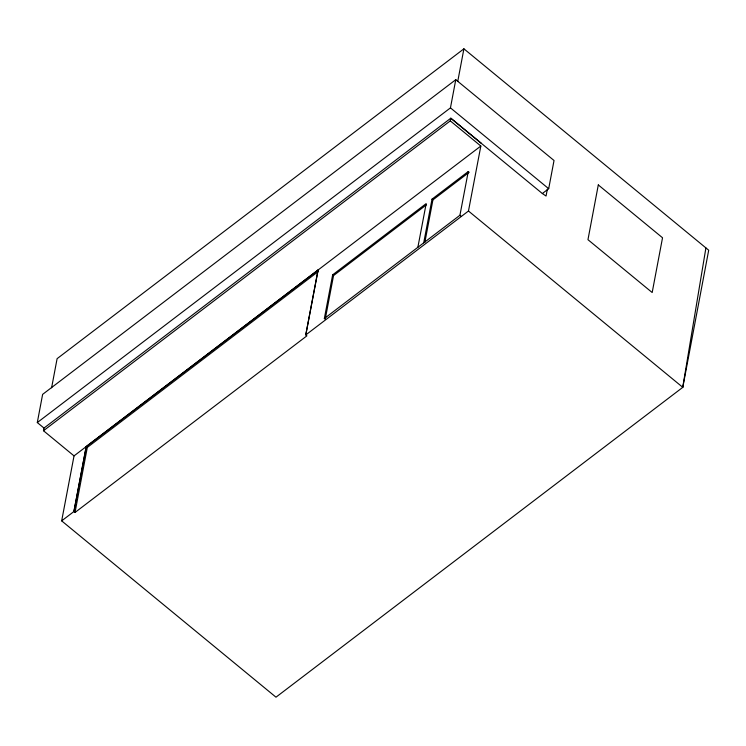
<?xml version="1.0" encoding="UTF-8"?>
<svg xmlns="http://www.w3.org/2000/svg" width="746" height="746" viewBox="0 0 746 746"><rect width="100%" height="100%" fill="white"/><g stroke="black" fill="none" stroke-linecap="round" stroke-linejoin="round"><path stroke-width="1.12" d="M682.739 387.286L705.912 247.914M43.986 428.064L37.3 422.562L42.625 394.373L455.778 79.682L554.026 160.502L548.692 188.701L542.351 193.531L450.798 118.213L43.986 428.064L43.482 430.731L74.031 455.89L61.666 520.867L275.983 697.184L682.786 387.333L708.7 250.208L463.909 48.816L57.106 358.667L51.605 387.78M75.029 512.455L306.886 335.859L305.767 334.945L318.132 269.968L86.2 446.509L73.91 511.542L75.029 512.455L87.31 447.423L318.402 271.404M318.057 269.912L305.767 334.945L468.469 211.015L480.834 146.039L450.286 120.88L450.798 118.185L481.347 143.344M325.228 319.26L324.342 318.533L332.651 274.836L426.18 203.602L417.872 247.29M325.442 318.141L333.546 275.572L426.376 204.861M423.719 242.832L432.027 199.145L468.255 171.552L469.141 172.289L432.922 199.881L424.828 242.45M37.3 422.562L450.453 107.872L455.778 79.682M457.755 81.379L463.909 48.816M324.342 318.533L459.937 215.249L468.255 171.552M547.35 189.195L546.053 196.03L542.351 193.531M43.482 430.731L450.286 120.88M74.031 455.89L480.834 146.039M61.666 520.867L73.91 511.542L86.275 446.565L87.31 447.423M450.453 107.872L548.692 188.701M468.469 211.015L682.786 387.333M459.937 215.249L460.832 215.976M432.027 199.145L432.922 199.881M332.651 274.836L333.546 275.572M598.301 184.924L587.96 239.68L652.181 292.525L662.532 237.769L598.301 184.924"/></g></svg>
